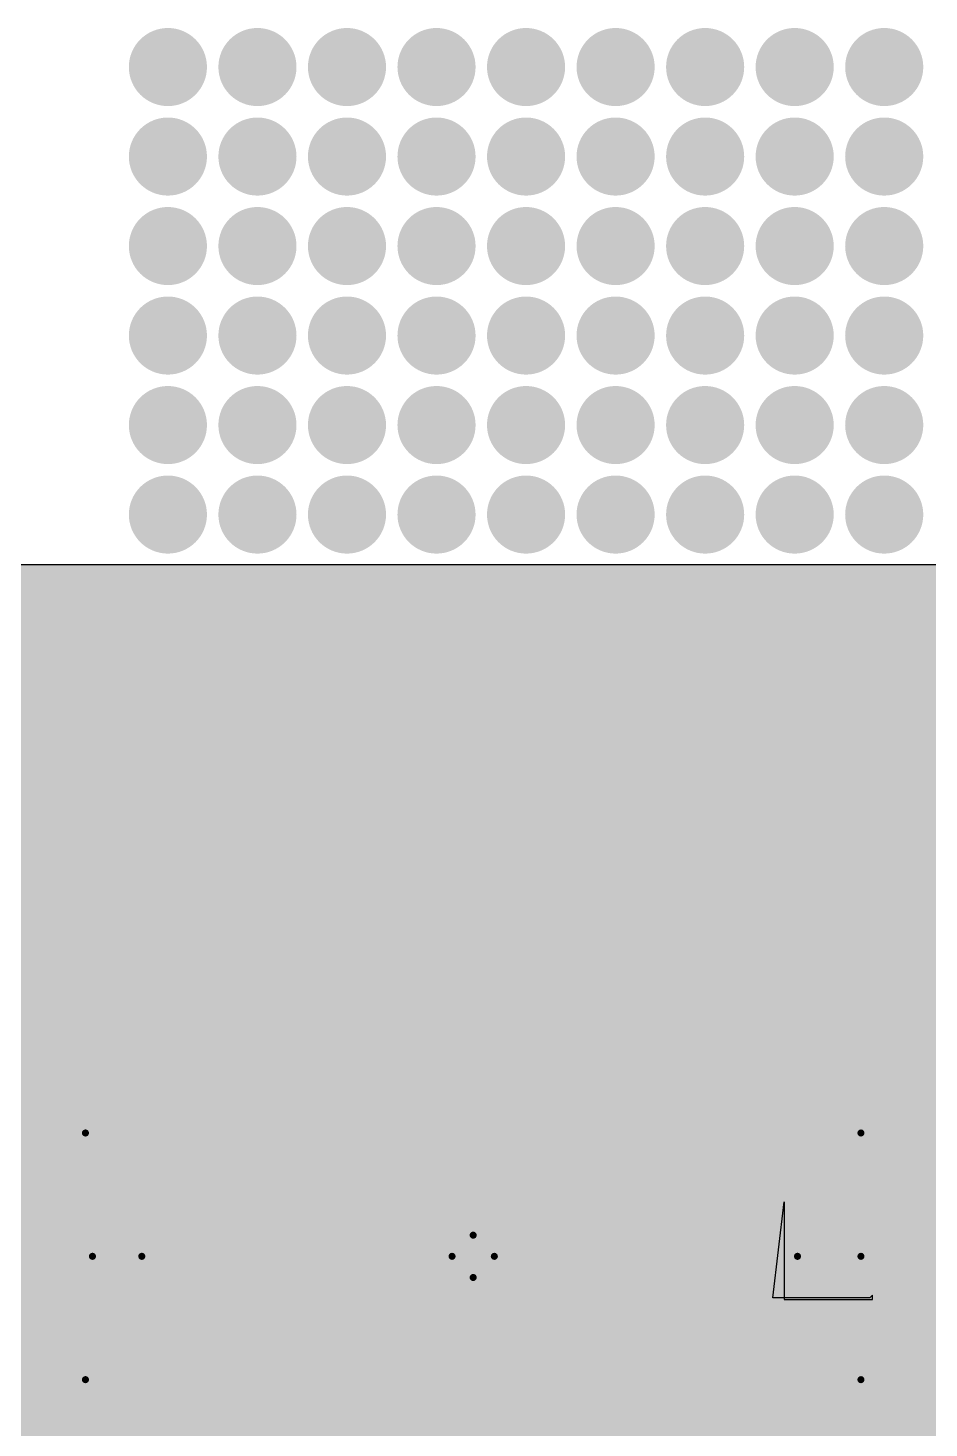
# Model space of a CAD drawing. Header units: millimetres. Extents: x 169 to 355, y 129 to 253.
# Drawn here: x 238.37 to 263.93, y 166.13 to 205.86 of the extents above; entities that cross this region are included whole.
import ezdxf

# ---------------------------------------------------------------- set-up
doc = ezdxf.new("R2010")
doc.units = ezdxf.units.MM
for name, color, linetype in [('BottomLayer', 5, 'Continuous'), ('BottomSolder', 6, 'Continuous'), ('InternalPlane1', 76, 'Continuous'), ('Mechanical15', 56, 'Continuous'), ('MultiLayer', 9, 'Continuous'), ('PadHoleLayer', 156, 'Continuous'), ('TopLayer', 1, 'Continuous'), ('TopOverlay', 2, 'Continuous'), ('TopPaste', 8, 'Continuous'), ('TopSolder', 216, 'Continuous')]:
    doc.layers.add(name, color=color, linetype=linetype)

# ---------------------------------------------------------------- blocks, each defined once
blk = doc.blocks.new('PL40_0_8_1612')
at = {"layer": 'BottomLayer'}
for points, const_width in [([(-10.3, 0, 1), (-9.9, 0, 1)], 0.4), ([(9.8, 0, 1), (10.4, 0, 1)], 0.6)]:
    blk.add_lwpolyline(points, format="xyb", close=True, dxfattribs=dict(at, const_width=const_width))
at = {"layer": 'BottomSolder'}
for points, const_width in [([(-10.351, 0, 1), (-9.849, 0, 1)], 0.502), ([(9.749, 0, 1), (10.451, 0, 1)], 0.702)]:
    blk.add_lwpolyline(points, format="xyb", close=True, dxfattribs=dict(at, const_width=const_width))
at = {"layer": 'InternalPlane1'}
for points, const_width in [([(-10.554, 0, 1), (-9.646, 0, 1)], 0.908), ([(9.546, 0, 1), (10.654, 0, 1)], 1.108)]:
    blk.add_lwpolyline(points, format="xyb", close=True, dxfattribs=dict(at, const_width=const_width))
at = {"layer": 'Mechanical15', "const_width": 0.2}
for points in [[(-11, 3.5), (11, 3.5)], [(-11, -3.5), (-11, 3.5)], [(11, -3.5), (11, 3.5)], [(0, -0.6), (0, 0.6)], [(-0.6, 0), (0.6, 0)], [(-11, -3.5), (11, -3.5)]]:
    blk.add_lwpolyline(points, dxfattribs=at)
at = {"layer": 'Mechanical15', "const_width": 0.1}
for points in [[(-11.05, 3.5, 1), (-10.95, 3.5, 1)], [(-11.05, 3.5, 1), (-10.95, 3.5, 1)], [(10.95, 3.5, 1), (11.05, 3.5, 1)], [(10.95, 3.5, 1), (11.05, 3.5, 1)], [(-0.05, 0.6, 1), (0.05, 0.6, 1)], [(-0.65, 0, 1), (-0.55, 0, 1)], [(0.55, 0, 1), (0.65, 0, 1)], [(-0.05, -0.6, 1), (0.05, -0.6, 1)], [(-11.05, -3.5, 1), (-10.95, -3.5, 1)], [(-11.05, -3.5, 1), (-10.95, -3.5, 1)], [(10.95, -3.5, 1), (11.05, -3.5, 1)], [(10.95, -3.5, 1), (11.05, -3.5, 1)]]:
    blk.add_lwpolyline(points, format="xyb", close=True, dxfattribs=at)
at = {"layer": 'MultiLayer'}
for points, const_width in [([(-10.3, 0, 1), (-9.9, 0, 1)], 0.4), ([(9.8, 0, 1), (10.4, 0, 1)], 0.6)]:
    blk.add_lwpolyline(points, format="xyb", close=True, dxfattribs=dict(at, const_width=const_width))
at = {"layer": 'PadHoleLayer'}
for points, const_width in [([(-10.3, 0, 1), (-9.9, 0, 1)], 0.4), ([(9.8, 0, 1), (10.4, 0, 1)], 0.6)]:
    blk.add_lwpolyline(points, format="xyb", close=True, dxfattribs=dict(at, const_width=const_width))
at = {"layer": 'TopLayer'}
for points, const_width in [([(-10.3, 0, 1), (-9.9, 0, 1)], 0.4), ([(9.8, 0, 1), (10.4, 0, 1)], 0.6)]:
    blk.add_lwpolyline(points, format="xyb", close=True, dxfattribs=dict(at, const_width=const_width))
for points in [[(-7.85, 1.2), (-7.35, 1.2), (-7.85, 3.2), (-7.35, 3.2)], [(-7.05, 1.2), (-6.55, 1.2), (-7.05, 3.2), (-6.55, 3.2)], [(-6.25, 1.2), (-5.75, 1.2), (-6.25, 3.2), (-5.75, 3.2)], [(-5.45, 1.2), (-4.95, 1.2), (-5.45, 3.2), (-4.95, 3.2)], [(-4.65, 1.2), (-4.15, 1.2), (-4.65, 3.2), (-4.15, 3.2)], [(-3.85, 1.2), (-3.35, 1.2), (-3.85, 3.2), (-3.35, 3.2)], [(-3.05, 1.2), (-2.55, 1.2), (-3.05, 3.2), (-2.55, 3.2)], [(-2.25, 1.2), (-1.75, 1.2), (-2.25, 3.2), (-1.75, 3.2)], [(-1.45, 1.2), (-0.95, 1.2), (-1.45, 3.2), (-0.95, 3.2)], [(-0.65, 1.2), (-0.15, 1.2), (-0.65, 3.2), (-0.15, 3.2)], [(0.15, 1.2), (0.65, 1.2), (0.15, 3.2), (0.65, 3.2)], [(0.95, 1.2), (1.45, 1.2), (0.95, 3.2), (1.45, 3.2)], [(1.75, 1.2), (2.25, 1.2), (1.75, 3.2), (2.25, 3.2)], [(2.55, 1.2), (3.05, 1.2), (2.55, 3.2), (3.05, 3.2)], [(3.35, 1.2), (3.85, 1.2), (3.35, 3.2), (3.85, 3.2)], [(4.15, 1.2), (4.65, 1.2), (4.15, 3.2), (4.65, 3.2)], [(4.95, 1.2), (5.45, 1.2), (4.95, 3.2), (5.45, 3.2)], [(5.75, 1.2), (6.25, 1.2), (5.75, 3.2), (6.25, 3.2)], [(6.55, 1.2), (7.05, 1.2), (6.55, 3.2), (7.05, 3.2)], [(7.35, 1.2), (7.85, 1.2), (7.35, 3.2), (7.85, 3.2)], [(-7.85, -3.2), (-7.35, -3.2), (-7.85, -1.2), (-7.35, -1.2)], [(-7.05, -3.2), (-6.55, -3.2), (-7.05, -1.2), (-6.55, -1.2)], [(-6.25, -3.2), (-5.75, -3.2), (-6.25, -1.2), (-5.75, -1.2)], [(-5.45, -3.2), (-4.95, -3.2), (-5.45, -1.2), (-4.95, -1.2)], [(-4.65, -3.2), (-4.15, -3.2), (-4.65, -1.2), (-4.15, -1.2)], [(-3.85, -3.2), (-3.35, -3.2), (-3.85, -1.2), (-3.35, -1.2)], [(-3.05, -3.2), (-2.55, -3.2), (-3.05, -1.2), (-2.55, -1.2)], [(-2.25, -3.2), (-1.75, -3.2), (-2.25, -1.2), (-1.75, -1.2)], [(-1.45, -3.2), (-0.95, -3.2), (-1.45, -1.2), (-0.95, -1.2)], [(-0.65, -3.2), (-0.15, -3.2), (-0.65, -1.2), (-0.15, -1.2)], [(0.15, -3.2), (0.65, -3.2), (0.15, -1.2), (0.65, -1.2)], [(0.95, -3.2), (1.45, -3.2), (0.95, -1.2), (1.45, -1.2)], [(1.75, -3.2), (2.25, -3.2), (1.75, -1.2), (2.25, -1.2)], [(2.55, -3.2), (3.05, -3.2), (2.55, -1.2), (3.05, -1.2)], [(3.35, -3.2), (3.85, -3.2), (3.35, -1.2), (3.85, -1.2)], [(4.15, -3.2), (4.65, -3.2), (4.15, -1.2), (4.65, -1.2)], [(4.95, -3.2), (5.45, -3.2), (4.95, -1.2), (5.45, -1.2)], [(5.75, -3.2), (6.25, -3.2), (5.75, -1.2), (6.25, -1.2)], [(6.55, -3.2), (7.05, -3.2), (6.55, -1.2), (7.05, -1.2)], [(7.35, -3.2), (7.85, -3.2), (7.35, -1.2), (7.85, -1.2)]]:
    blk.add_solid(points, dxfattribs=at)
at = {"layer": 'TopOverlay', "const_width": 0.2}
for points in [[(-11, 3.5), (11, 3.5)], [(-11, -3.5), (-11, 3.5)], [(11, -3.5), (11, 3.5)], [(-11, -3.5), (11, -3.5)]]:
    blk.add_lwpolyline(points, dxfattribs=at)
at = {"layer": 'TopOverlay'}
for points, const_width in [([(-11.05, 3.5, 1), (-10.95, 3.5, 1)], 0.1), ([(-11.05, 3.5, 1), (-10.95, 3.5, 1)], 0.1), ([(10.95, 3.5, 1), (11.05, 3.5, 1)], 0.1), ([(10.95, 3.5, 1), (11.05, 3.5, 1)], 0.1), ([(-9.4, 0, 1), (-10.8, 0, 1)], 0.2), ([(11, 0, 1), (9.2, 0, 1)], 0.2), ([(-10.85, 0, 1), (-10.75, 0, 1)], 0.1), ([(-9.45, 0, 1), (-9.35, 0, 1)], 0.1), ([(9.15, 0, 1), (9.25, 0, 1)], 0.1), ([(10.95, 0, 1), (11.05, 0, 1)], 0.1), ([(-11.05, -3.5, 1), (-10.95, -3.5, 1)], 0.1), ([(-11.05, -3.5, 1), (-10.95, -3.5, 1)], 0.1), ([(10.95, -3.5, 1), (11.05, -3.5, 1)], 0.1), ([(10.95, -3.5, 1), (11.05, -3.5, 1)], 0.1)]:
    blk.add_lwpolyline(points, format="xyb", close=True, dxfattribs=dict(at, const_width=const_width))
at = {"layer": 'TopPaste'}
for points in [[(-7.85, 1.2), (-7.35, 1.2), (-7.85, 3.2), (-7.35, 3.2)], [(-7.05, 1.2), (-6.55, 1.2), (-7.05, 3.2), (-6.55, 3.2)], [(-6.25, 1.2), (-5.75, 1.2), (-6.25, 3.2), (-5.75, 3.2)], [(-5.45, 1.2), (-4.95, 1.2), (-5.45, 3.2), (-4.95, 3.2)], [(-4.65, 1.2), (-4.15, 1.2), (-4.65, 3.2), (-4.15, 3.2)], [(-3.85, 1.2), (-3.35, 1.2), (-3.85, 3.2), (-3.35, 3.2)], [(-3.05, 1.2), (-2.55, 1.2), (-3.05, 3.2), (-2.55, 3.2)], [(-2.25, 1.2), (-1.75, 1.2), (-2.25, 3.2), (-1.75, 3.2)], [(-1.45, 1.2), (-0.95, 1.2), (-1.45, 3.2), (-0.95, 3.2)], [(-0.65, 1.2), (-0.15, 1.2), (-0.65, 3.2), (-0.15, 3.2)], [(0.15, 1.2), (0.65, 1.2), (0.15, 3.2), (0.65, 3.2)], [(0.95, 1.2), (1.45, 1.2), (0.95, 3.2), (1.45, 3.2)], [(1.75, 1.2), (2.25, 1.2), (1.75, 3.2), (2.25, 3.2)], [(2.55, 1.2), (3.05, 1.2), (2.55, 3.2), (3.05, 3.2)], [(3.35, 1.2), (3.85, 1.2), (3.35, 3.2), (3.85, 3.2)], [(4.15, 1.2), (4.65, 1.2), (4.15, 3.2), (4.65, 3.2)], [(4.95, 1.2), (5.45, 1.2), (4.95, 3.2), (5.45, 3.2)], [(5.75, 1.2), (6.25, 1.2), (5.75, 3.2), (6.25, 3.2)], [(6.55, 1.2), (7.05, 1.2), (6.55, 3.2), (7.05, 3.2)], [(7.35, 1.2), (7.85, 1.2), (7.35, 3.2), (7.85, 3.2)], [(-7.85, -3.2), (-7.35, -3.2), (-7.85, -1.2), (-7.35, -1.2)], [(-7.05, -3.2), (-6.55, -3.2), (-7.05, -1.2), (-6.55, -1.2)], [(-6.25, -3.2), (-5.75, -3.2), (-6.25, -1.2), (-5.75, -1.2)], [(-5.45, -3.2), (-4.95, -3.2), (-5.45, -1.2), (-4.95, -1.2)], [(-4.65, -3.2), (-4.15, -3.2), (-4.65, -1.2), (-4.15, -1.2)], [(-3.85, -3.2), (-3.35, -3.2), (-3.85, -1.2), (-3.35, -1.2)], [(-3.05, -3.2), (-2.55, -3.2), (-3.05, -1.2), (-2.55, -1.2)], [(-2.25, -3.2), (-1.75, -3.2), (-2.25, -1.2), (-1.75, -1.2)], [(-1.45, -3.2), (-0.95, -3.2), (-1.45, -1.2), (-0.95, -1.2)], [(-0.65, -3.2), (-0.15, -3.2), (-0.65, -1.2), (-0.15, -1.2)], [(0.15, -3.2), (0.65, -3.2), (0.15, -1.2), (0.65, -1.2)], [(0.95, -3.2), (1.45, -3.2), (0.95, -1.2), (1.45, -1.2)], [(1.75, -3.2), (2.25, -3.2), (1.75, -1.2), (2.25, -1.2)], [(2.55, -3.2), (3.05, -3.2), (2.55, -1.2), (3.05, -1.2)], [(3.35, -3.2), (3.85, -3.2), (3.35, -1.2), (3.85, -1.2)], [(4.15, -3.2), (4.65, -3.2), (4.15, -1.2), (4.65, -1.2)], [(4.95, -3.2), (5.45, -3.2), (4.95, -1.2), (5.45, -1.2)], [(5.75, -3.2), (6.25, -3.2), (5.75, -1.2), (6.25, -1.2)], [(6.55, -3.2), (7.05, -3.2), (6.55, -1.2), (7.05, -1.2)], [(7.35, -3.2), (7.85, -3.2), (7.35, -1.2), (7.85, -1.2)]]:
    blk.add_solid(points, dxfattribs=at)
at = {"layer": 'TopSolder'}
for points, const_width in [([(-10.351, 0, 1), (-9.849, 0, 1)], 0.502), ([(9.749, 0, 1), (10.451, 0, 1)], 0.702)]:
    blk.add_lwpolyline(points, format="xyb", close=True, dxfattribs=dict(at, const_width=const_width))
for points in [[(-7.952, 1.098), (-7.248, 1.098), (-7.952, 3.302), (-7.248, 3.302)], [(-7.152, 1.098), (-6.448, 1.098), (-7.152, 3.302), (-6.448, 3.302)], [(-6.352, 1.098), (-5.648, 1.098), (-6.352, 3.302), (-5.648, 3.302)], [(-5.552, 1.098), (-4.848, 1.098), (-5.552, 3.302), (-4.848, 3.302)], [(-4.752, 1.098), (-4.048, 1.098), (-4.752, 3.302), (-4.048, 3.302)], [(-3.952, 1.098), (-3.248, 1.098), (-3.952, 3.302), (-3.248, 3.302)], [(-3.152, 1.098), (-2.448, 1.098), (-3.152, 3.302), (-2.448, 3.302)], [(-2.352, 1.098), (-1.648, 1.098), (-2.352, 3.302), (-1.648, 3.302)], [(-1.552, 1.098), (-0.848, 1.098), (-1.552, 3.302), (-0.848, 3.302)], [(-0.752, 1.098), (-0.048, 1.098), (-0.752, 3.302), (-0.048, 3.302)], [(0.048, 1.098), (0.752, 1.098), (0.048, 3.302), (0.752, 3.302)], [(0.848, 1.098), (1.552, 1.098), (0.848, 3.302), (1.552, 3.302)], [(1.648, 1.098), (2.352, 1.098), (1.648, 3.302), (2.352, 3.302)], [(2.448, 1.098), (3.152, 1.098), (2.448, 3.302), (3.152, 3.302)], [(3.248, 1.098), (3.952, 1.098), (3.248, 3.302), (3.952, 3.302)], [(4.048, 1.098), (4.752, 1.098), (4.048, 3.302), (4.752, 3.302)], [(4.848, 1.098), (5.552, 1.098), (4.848, 3.302), (5.552, 3.302)], [(5.648, 1.098), (6.352, 1.098), (5.648, 3.302), (6.352, 3.302)], [(6.448, 1.098), (7.152, 1.098), (6.448, 3.302), (7.152, 3.302)], [(7.248, 1.098), (7.952, 1.098), (7.248, 3.302), (7.952, 3.302)], [(-7.952, -3.302), (-7.248, -3.302), (-7.952, -1.098), (-7.248, -1.098)], [(-7.152, -3.302), (-6.448, -3.302), (-7.152, -1.098), (-6.448, -1.098)], [(-6.352, -3.302), (-5.648, -3.302), (-6.352, -1.098), (-5.648, -1.098)], [(-5.552, -3.302), (-4.848, -3.302), (-5.552, -1.098), (-4.848, -1.098)], [(-4.752, -3.302), (-4.048, -3.302), (-4.752, -1.098), (-4.048, -1.098)], [(-3.952, -3.302), (-3.248, -3.302), (-3.952, -1.098), (-3.248, -1.098)], [(-3.152, -3.302), (-2.448, -3.302), (-3.152, -1.098), (-2.448, -1.098)], [(-2.352, -3.302), (-1.648, -3.302), (-2.352, -1.098), (-1.648, -1.098)], [(-1.552, -3.302), (-0.848, -3.302), (-1.552, -1.098), (-0.848, -1.098)], [(-0.752, -3.302), (-0.048, -3.302), (-0.752, -1.098), (-0.048, -1.098)], [(0.048, -3.302), (0.752, -3.302), (0.048, -1.098), (0.752, -1.098)], [(0.848, -3.302), (1.552, -3.302), (0.848, -1.098), (1.552, -1.098)], [(1.648, -3.302), (2.352, -3.302), (1.648, -1.098), (2.352, -1.098)], [(2.448, -3.302), (3.152, -3.302), (2.448, -1.098), (3.152, -1.098)], [(3.248, -3.302), (3.952, -3.302), (3.248, -1.098), (3.952, -1.098)], [(4.048, -3.302), (4.752, -3.302), (4.048, -1.098), (4.752, -1.098)], [(4.848, -3.302), (5.552, -3.302), (4.848, -1.098), (5.552, -1.098)], [(5.648, -3.302), (6.352, -3.302), (5.648, -1.098), (6.352, -1.098)], [(6.448, -3.302), (7.152, -3.302), (6.448, -1.098), (7.152, -1.098)], [(7.248, -3.302), (7.952, -3.302), (7.248, -1.098), (7.952, -1.098)]]:
    blk.add_solid(points, dxfattribs=at)

msp = doc.modelspace()

# ---------------------------------------------------------------- linework, layer by layer
at = {"layer": 'BottomLayer', "const_width": 0.9}
for points in [[(241.89, 204.75, 1), (242.79, 204.75, 1)], [(244.43, 204.75, 1), (245.33, 204.75, 1)], [(246.97, 204.75, 1), (247.87, 204.75, 1)], [(249.51, 204.75, 1), (250.41, 204.75, 1)], [(252.05, 204.75, 1), (252.95, 204.75, 1)], [(254.59, 204.75, 1), (255.49, 204.75, 1)], [(257.13, 204.75, 1), (258.03, 204.75, 1)], [(259.67, 204.75, 1), (260.57, 204.75, 1)], [(262.21, 204.75, 1), (263.11, 204.75, 1)], [(241.89, 202.21, 1), (242.79, 202.21, 1)], [(244.43, 202.21, 1), (245.33, 202.21, 1)], [(246.97, 202.21, 1), (247.87, 202.21, 1)], [(249.51, 202.21, 1), (250.41, 202.21, 1)], [(252.05, 202.21, 1), (252.95, 202.21, 1)], [(254.59, 202.21, 1), (255.49, 202.21, 1)], [(257.13, 202.21, 1), (258.03, 202.21, 1)], [(259.67, 202.21, 1), (260.57, 202.21, 1)], [(262.21, 202.21, 1), (263.11, 202.21, 1)], [(241.89, 199.67, 1), (242.79, 199.67, 1)], [(244.43, 199.67, 1), (245.33, 199.67, 1)], [(246.97, 199.67, 1), (247.87, 199.67, 1)], [(249.51, 199.67, 1), (250.41, 199.67, 1)], [(252.05, 199.67, 1), (252.95, 199.67, 1)], [(254.59, 199.67, 1), (255.49, 199.67, 1)], [(257.13, 199.67, 1), (258.03, 199.67, 1)], [(259.67, 199.67, 1), (260.57, 199.67, 1)], [(262.21, 199.67, 1), (263.11, 199.67, 1)], [(241.89, 197.13, 1), (242.79, 197.13, 1)], [(244.43, 197.13, 1), (245.33, 197.13, 1)], [(246.97, 197.13, 1), (247.87, 197.13, 1)], [(249.51, 197.13, 1), (250.41, 197.13, 1)], [(252.05, 197.13, 1), (252.95, 197.13, 1)], [(254.59, 197.13, 1), (255.49, 197.13, 1)], [(257.13, 197.13, 1), (258.03, 197.13, 1)], [(259.67, 197.13, 1), (260.57, 197.13, 1)], [(262.21, 197.13, 1), (263.11, 197.13, 1)], [(241.89, 194.59, 1), (242.79, 194.59, 1)], [(244.43, 194.59, 1), (245.33, 194.59, 1)], [(246.97, 194.59, 1), (247.87, 194.59, 1)], [(249.51, 194.59, 1), (250.41, 194.59, 1)], [(252.05, 194.59, 1), (252.95, 194.59, 1)], [(254.59, 194.59, 1), (255.49, 194.59, 1)], [(257.13, 194.59, 1), (258.03, 194.59, 1)], [(259.67, 194.59, 1), (260.57, 194.59, 1)], [(262.21, 194.59, 1), (263.11, 194.59, 1)], [(241.89, 192.05, 1), (242.79, 192.05, 1)], [(244.43, 192.05, 1), (245.33, 192.05, 1)], [(246.97, 192.05, 1), (247.87, 192.05, 1)], [(249.51, 192.05, 1), (250.41, 192.05, 1)], [(252.05, 192.05, 1), (252.95, 192.05, 1)], [(254.59, 192.05, 1), (255.49, 192.05, 1)], [(257.13, 192.05, 1), (258.03, 192.05, 1)], [(259.67, 192.05, 1), (260.57, 192.05, 1)], [(262.21, 192.05, 1), (263.11, 192.05, 1)], [(241.89, 189.51, 1), (242.79, 189.51, 1)], [(244.43, 189.51, 1), (245.33, 189.51, 1)], [(246.97, 189.51, 1), (247.87, 189.51, 1)], [(249.51, 189.51, 1), (250.41, 189.51, 1)], [(252.05, 189.51, 1), (252.95, 189.51, 1)], [(254.59, 189.51, 1), (255.49, 189.51, 1)], [(257.13, 189.51, 1), (258.03, 189.51, 1)], [(259.67, 189.51, 1), (260.57, 189.51, 1)], [(262.21, 189.51, 1), (263.11, 189.51, 1)], [(241.89, 186.97, 1), (242.79, 186.97, 1)], [(244.43, 186.97, 1), (245.33, 186.97, 1)], [(246.97, 186.97, 1), (247.87, 186.97, 1)], [(249.51, 186.97, 1), (250.41, 186.97, 1)], [(252.05, 186.97, 1), (252.95, 186.97, 1)], [(254.59, 186.97, 1), (255.49, 186.97, 1)], [(257.13, 186.97, 1), (258.03, 186.97, 1)], [(259.67, 186.97, 1), (260.57, 186.97, 1)], [(262.21, 186.97, 1), (263.11, 186.97, 1)], [(241.89, 184.43, 1), (242.79, 184.43, 1)], [(244.43, 184.43, 1), (245.33, 184.43, 1)], [(246.97, 184.43, 1), (247.87, 184.43, 1)], [(249.51, 184.43, 1), (250.41, 184.43, 1)], [(252.05, 184.43, 1), (252.95, 184.43, 1)], [(254.59, 184.43, 1), (255.49, 184.43, 1)], [(257.13, 184.43, 1), (258.03, 184.43, 1)], [(259.67, 184.43, 1), (260.57, 184.43, 1)], [(262.21, 184.43, 1), (263.11, 184.43, 1)], [(241.89, 181.89, 1), (242.79, 181.89, 1)], [(244.43, 181.89, 1), (245.33, 181.89, 1)], [(246.97, 181.89, 1), (247.87, 181.89, 1)], [(249.51, 181.89, 1), (250.41, 181.89, 1)], [(252.05, 181.89, 1), (252.95, 181.89, 1)], [(254.59, 181.89, 1), (255.49, 181.89, 1)], [(257.13, 181.89, 1), (258.03, 181.89, 1)], [(259.67, 181.89, 1), (260.57, 181.89, 1)], [(262.21, 181.89, 1), (263.11, 181.89, 1)], [(241.89, 179.35, 1), (242.79, 179.35, 1)], [(244.43, 179.35, 1), (245.33, 179.35, 1)], [(246.97, 179.35, 1), (247.87, 179.35, 1)], [(249.51, 179.35, 1), (250.41, 179.35, 1)], [(252.05, 179.35, 1), (252.95, 179.35, 1)], [(254.59, 179.35, 1), (255.49, 179.35, 1)], [(257.13, 179.35, 1), (258.03, 179.35, 1)], [(259.67, 179.35, 1), (260.57, 179.35, 1)], [(262.21, 179.35, 1), (263.11, 179.35, 1)]]:
    msp.add_lwpolyline(points, format="xyb", close=True, dxfattribs=at)
at = {"layer": 'BottomSolder', "const_width": 1.002}
for points in [[(241.839, 204.75, 1), (242.841, 204.75, 1)], [(244.379, 204.75, 1), (245.381, 204.75, 1)], [(246.919, 204.75, 1), (247.921, 204.75, 1)], [(249.459, 204.75, 1), (250.461, 204.75, 1)], [(251.999, 204.75, 1), (253.001, 204.75, 1)], [(254.539, 204.75, 1), (255.541, 204.75, 1)], [(257.079, 204.75, 1), (258.081, 204.75, 1)], [(259.619, 204.75, 1), (260.621, 204.75, 1)], [(262.159, 204.75, 1), (263.161, 204.75, 1)], [(241.839, 202.21, 1), (242.841, 202.21, 1)], [(244.379, 202.21, 1), (245.381, 202.21, 1)], [(246.919, 202.21, 1), (247.921, 202.21, 1)], [(249.459, 202.21, 1), (250.461, 202.21, 1)], [(251.999, 202.21, 1), (253.001, 202.21, 1)], [(254.539, 202.21, 1), (255.541, 202.21, 1)], [(257.079, 202.21, 1), (258.081, 202.21, 1)], [(259.619, 202.21, 1), (260.621, 202.21, 1)], [(262.159, 202.21, 1), (263.161, 202.21, 1)], [(241.839, 199.67, 1), (242.841, 199.67, 1)], [(244.379, 199.67, 1), (245.381, 199.67, 1)], [(246.919, 199.67, 1), (247.921, 199.67, 1)], [(249.459, 199.67, 1), (250.461, 199.67, 1)], [(251.999, 199.67, 1), (253.001, 199.67, 1)], [(254.539, 199.67, 1), (255.541, 199.67, 1)], [(257.079, 199.67, 1), (258.081, 199.67, 1)], [(259.619, 199.67, 1), (260.621, 199.67, 1)], [(262.159, 199.67, 1), (263.161, 199.67, 1)], [(241.839, 197.13, 1), (242.841, 197.13, 1)], [(244.379, 197.13, 1), (245.381, 197.13, 1)], [(246.919, 197.13, 1), (247.921, 197.13, 1)], [(249.459, 197.13, 1), (250.461, 197.13, 1)], [(251.999, 197.13, 1), (253.001, 197.13, 1)], [(254.539, 197.13, 1), (255.541, 197.13, 1)], [(257.079, 197.13, 1), (258.081, 197.13, 1)], [(259.619, 197.13, 1), (260.621, 197.13, 1)], [(262.159, 197.13, 1), (263.161, 197.13, 1)], [(241.839, 194.59, 1), (242.841, 194.59, 1)], [(244.379, 194.59, 1), (245.381, 194.59, 1)], [(246.919, 194.59, 1), (247.921, 194.59, 1)], [(249.459, 194.59, 1), (250.461, 194.59, 1)], [(251.999, 194.59, 1), (253.001, 194.59, 1)], [(254.539, 194.59, 1), (255.541, 194.59, 1)], [(257.079, 194.59, 1), (258.081, 194.59, 1)], [(259.619, 194.59, 1), (260.621, 194.59, 1)], [(262.159, 194.59, 1), (263.161, 194.59, 1)], [(241.839, 192.05, 1), (242.841, 192.05, 1)], [(244.379, 192.05, 1), (245.381, 192.05, 1)], [(246.919, 192.05, 1), (247.921, 192.05, 1)], [(249.459, 192.05, 1), (250.461, 192.05, 1)], [(251.999, 192.05, 1), (253.001, 192.05, 1)], [(254.539, 192.05, 1), (255.541, 192.05, 1)], [(257.079, 192.05, 1), (258.081, 192.05, 1)], [(259.619, 192.05, 1), (260.621, 192.05, 1)], [(262.159, 192.05, 1), (263.161, 192.05, 1)], [(241.839, 189.51, 1), (242.841, 189.51, 1)], [(244.379, 189.51, 1), (245.381, 189.51, 1)], [(246.919, 189.51, 1), (247.921, 189.51, 1)], [(249.459, 189.51, 1), (250.461, 189.51, 1)], [(251.999, 189.51, 1), (253.001, 189.51, 1)], [(254.539, 189.51, 1), (255.541, 189.51, 1)], [(257.079, 189.51, 1), (258.081, 189.51, 1)], [(259.619, 189.51, 1), (260.621, 189.51, 1)], [(262.159, 189.51, 1), (263.161, 189.51, 1)], [(241.839, 186.97, 1), (242.841, 186.97, 1)], [(244.379, 186.97, 1), (245.381, 186.97, 1)], [(246.919, 186.97, 1), (247.921, 186.97, 1)], [(249.459, 186.97, 1), (250.461, 186.97, 1)], [(251.999, 186.97, 1), (253.001, 186.97, 1)], [(254.539, 186.97, 1), (255.541, 186.97, 1)], [(257.079, 186.97, 1), (258.081, 186.97, 1)], [(259.619, 186.97, 1), (260.621, 186.97, 1)], [(262.159, 186.97, 1), (263.161, 186.97, 1)], [(241.839, 184.43, 1), (242.841, 184.43, 1)], [(244.379, 184.43, 1), (245.381, 184.43, 1)], [(246.919, 184.43, 1), (247.921, 184.43, 1)], [(249.459, 184.43, 1), (250.461, 184.43, 1)], [(251.999, 184.43, 1), (253.001, 184.43, 1)], [(254.539, 184.43, 1), (255.541, 184.43, 1)], [(257.079, 184.43, 1), (258.081, 184.43, 1)], [(259.619, 184.43, 1), (260.621, 184.43, 1)], [(262.159, 184.43, 1), (263.161, 184.43, 1)], [(241.839, 181.89, 1), (242.841, 181.89, 1)], [(244.379, 181.89, 1), (245.381, 181.89, 1)], [(246.919, 181.89, 1), (247.921, 181.89, 1)], [(249.459, 181.89, 1), (250.461, 181.89, 1)], [(251.999, 181.89, 1), (253.001, 181.89, 1)], [(254.539, 181.89, 1), (255.541, 181.89, 1)], [(257.079, 181.89, 1), (258.081, 181.89, 1)], [(259.619, 181.89, 1), (260.621, 181.89, 1)], [(262.159, 181.89, 1), (263.161, 181.89, 1)], [(241.839, 179.35, 1), (242.841, 179.35, 1)], [(244.379, 179.35, 1), (245.381, 179.35, 1)], [(246.919, 179.35, 1), (247.921, 179.35, 1)], [(249.459, 179.35, 1), (250.461, 179.35, 1)], [(251.999, 179.35, 1), (253.001, 179.35, 1)], [(254.539, 179.35, 1), (255.541, 179.35, 1)], [(257.079, 179.35, 1), (258.081, 179.35, 1)], [(259.619, 179.35, 1), (260.621, 179.35, 1)], [(262.159, 179.35, 1), (263.161, 179.35, 1)]]:
    msp.add_lwpolyline(points, format="xyb", close=True, dxfattribs=at)
at = {"layer": 'InternalPlane1'}
for p, q in [((267.975, 190.625), (194.475, 190.625)), ((259.5, 169.825), (259.825, 172.55)), ((259.825, 172.55), (259.825, 169.775)), ((262.25, 169.825), (259.5, 169.825)), ((259.825, 169.775), (262.325, 169.775)), ((262.325, 169.9), (262.25, 169.825)), ((262.325, 169.775), (262.325, 169.9))]:
    msp.add_line(p, q, dxfattribs=at)
at = {"layer": 'InternalPlane1', "const_width": 1.108}
for points in [[(241.786, 204.75, 1), (242.894, 204.75, 1)], [(244.326, 204.75, 1), (245.434, 204.75, 1)], [(246.866, 204.75, 1), (247.974, 204.75, 1)], [(249.406, 204.75, 1), (250.514, 204.75, 1)], [(251.946, 204.75, 1), (253.054, 204.75, 1)], [(254.486, 204.75, 1), (255.594, 204.75, 1)], [(257.026, 204.75, 1), (258.134, 204.75, 1)], [(259.566, 204.75, 1), (260.674, 204.75, 1)], [(262.106, 204.75, 1), (263.214, 204.75, 1)], [(241.786, 202.21, 1), (242.894, 202.21, 1)], [(244.326, 202.21, 1), (245.434, 202.21, 1)], [(246.866, 202.21, 1), (247.974, 202.21, 1)], [(249.406, 202.21, 1), (250.514, 202.21, 1)], [(251.946, 202.21, 1), (253.054, 202.21, 1)], [(254.486, 202.21, 1), (255.594, 202.21, 1)], [(257.026, 202.21, 1), (258.134, 202.21, 1)], [(259.566, 202.21, 1), (260.674, 202.21, 1)], [(262.106, 202.21, 1), (263.214, 202.21, 1)], [(241.786, 199.67, 1), (242.894, 199.67, 1)], [(244.326, 199.67, 1), (245.434, 199.67, 1)], [(246.866, 199.67, 1), (247.974, 199.67, 1)], [(249.406, 199.67, 1), (250.514, 199.67, 1)], [(251.946, 199.67, 1), (253.054, 199.67, 1)], [(254.486, 199.67, 1), (255.594, 199.67, 1)], [(257.026, 199.67, 1), (258.134, 199.67, 1)], [(259.566, 199.67, 1), (260.674, 199.67, 1)], [(262.106, 199.67, 1), (263.214, 199.67, 1)], [(241.786, 197.13, 1), (242.894, 197.13, 1)], [(244.326, 197.13, 1), (245.434, 197.13, 1)], [(246.866, 197.13, 1), (247.974, 197.13, 1)], [(249.406, 197.13, 1), (250.514, 197.13, 1)], [(251.946, 197.13, 1), (253.054, 197.13, 1)], [(254.486, 197.13, 1), (255.594, 197.13, 1)], [(257.026, 197.13, 1), (258.134, 197.13, 1)], [(259.566, 197.13, 1), (260.674, 197.13, 1)], [(262.106, 197.13, 1), (263.214, 197.13, 1)], [(241.786, 194.59, 1), (242.894, 194.59, 1)], [(244.326, 194.59, 1), (245.434, 194.59, 1)], [(246.866, 194.59, 1), (247.974, 194.59, 1)], [(249.406, 194.59, 1), (250.514, 194.59, 1)], [(251.946, 194.59, 1), (253.054, 194.59, 1)], [(254.486, 194.59, 1), (255.594, 194.59, 1)], [(257.026, 194.59, 1), (258.134, 194.59, 1)], [(259.566, 194.59, 1), (260.674, 194.59, 1)], [(262.106, 194.59, 1), (263.214, 194.59, 1)], [(241.786, 192.05, 1), (242.894, 192.05, 1)], [(244.326, 192.05, 1), (245.434, 192.05, 1)], [(246.866, 192.05, 1), (247.974, 192.05, 1)], [(249.406, 192.05, 1), (250.514, 192.05, 1)], [(251.946, 192.05, 1), (253.054, 192.05, 1)], [(254.486, 192.05, 1), (255.594, 192.05, 1)], [(257.026, 192.05, 1), (258.134, 192.05, 1)], [(259.566, 192.05, 1), (260.674, 192.05, 1)], [(262.106, 192.05, 1), (263.214, 192.05, 1)], [(241.786, 189.51, 1), (242.894, 189.51, 1)], [(244.326, 189.51, 1), (245.434, 189.51, 1)], [(246.866, 189.51, 1), (247.974, 189.51, 1)], [(249.406, 189.51, 1), (250.514, 189.51, 1)], [(251.946, 189.51, 1), (253.054, 189.51, 1)], [(254.486, 189.51, 1), (255.594, 189.51, 1)], [(257.026, 189.51, 1), (258.134, 189.51, 1)], [(259.566, 189.51, 1), (260.674, 189.51, 1)], [(262.106, 189.51, 1), (263.214, 189.51, 1)], [(241.786, 186.97, 1), (242.894, 186.97, 1)], [(244.326, 186.97, 1), (245.434, 186.97, 1)], [(246.866, 186.97, 1), (247.974, 186.97, 1)], [(249.406, 186.97, 1), (250.514, 186.97, 1)], [(251.946, 186.97, 1), (253.054, 186.97, 1)], [(254.486, 186.97, 1), (255.594, 186.97, 1)], [(257.026, 186.97, 1), (258.134, 186.97, 1)], [(259.566, 186.97, 1), (260.674, 186.97, 1)], [(262.106, 186.97, 1), (263.214, 186.97, 1)], [(241.786, 184.43, 1), (242.894, 184.43, 1)], [(244.326, 184.43, 1), (245.434, 184.43, 1)], [(246.866, 184.43, 1), (247.974, 184.43, 1)], [(249.406, 184.43, 1), (250.514, 184.43, 1)], [(251.946, 184.43, 1), (253.054, 184.43, 1)], [(254.486, 184.43, 1), (255.594, 184.43, 1)], [(257.026, 184.43, 1), (258.134, 184.43, 1)], [(259.566, 184.43, 1), (260.674, 184.43, 1)], [(262.106, 184.43, 1), (263.214, 184.43, 1)], [(241.786, 181.89, 1), (242.894, 181.89, 1)], [(244.326, 181.89, 1), (245.434, 181.89, 1)], [(246.866, 181.89, 1), (247.974, 181.89, 1)], [(249.406, 181.89, 1), (250.514, 181.89, 1)], [(251.946, 181.89, 1), (253.054, 181.89, 1)], [(254.486, 181.89, 1), (255.594, 181.89, 1)], [(257.026, 181.89, 1), (258.134, 181.89, 1)], [(259.566, 181.89, 1), (260.674, 181.89, 1)], [(262.106, 181.89, 1), (263.214, 181.89, 1)], [(241.786, 179.35, 1), (242.894, 179.35, 1)], [(244.326, 179.35, 1), (245.434, 179.35, 1)], [(246.866, 179.35, 1), (247.974, 179.35, 1)], [(249.406, 179.35, 1), (250.514, 179.35, 1)], [(251.946, 179.35, 1), (253.054, 179.35, 1)], [(254.486, 179.35, 1), (255.594, 179.35, 1)], [(257.026, 179.35, 1), (258.134, 179.35, 1)], [(259.566, 179.35, 1), (260.674, 179.35, 1)], [(262.106, 179.35, 1), (263.214, 179.35, 1)]]:
    msp.add_lwpolyline(points, format="xyb", close=True, dxfattribs=at)
at = {"layer": 'InternalPlane1'}
msp.add_solid([(194.35, 163.4), (268.025, 163.4), (194.35, 190.625), (268.025, 190.625)], dxfattribs=at)
at = {"layer": 'MultiLayer', "const_width": 0.9}
for points in [[(241.89, 204.75, 1), (242.79, 204.75, 1)], [(244.43, 204.75, 1), (245.33, 204.75, 1)], [(246.97, 204.75, 1), (247.87, 204.75, 1)], [(249.51, 204.75, 1), (250.41, 204.75, 1)], [(252.05, 204.75, 1), (252.95, 204.75, 1)], [(254.59, 204.75, 1), (255.49, 204.75, 1)], [(257.13, 204.75, 1), (258.03, 204.75, 1)], [(259.67, 204.75, 1), (260.57, 204.75, 1)], [(262.21, 204.75, 1), (263.11, 204.75, 1)], [(241.89, 202.21, 1), (242.79, 202.21, 1)], [(244.43, 202.21, 1), (245.33, 202.21, 1)], [(246.97, 202.21, 1), (247.87, 202.21, 1)], [(249.51, 202.21, 1), (250.41, 202.21, 1)], [(252.05, 202.21, 1), (252.95, 202.21, 1)], [(254.59, 202.21, 1), (255.49, 202.21, 1)], [(257.13, 202.21, 1), (258.03, 202.21, 1)], [(259.67, 202.21, 1), (260.57, 202.21, 1)], [(262.21, 202.21, 1), (263.11, 202.21, 1)], [(241.89, 199.67, 1), (242.79, 199.67, 1)], [(244.43, 199.67, 1), (245.33, 199.67, 1)], [(246.97, 199.67, 1), (247.87, 199.67, 1)], [(249.51, 199.67, 1), (250.41, 199.67, 1)], [(252.05, 199.67, 1), (252.95, 199.67, 1)], [(254.59, 199.67, 1), (255.49, 199.67, 1)], [(257.13, 199.67, 1), (258.03, 199.67, 1)], [(259.67, 199.67, 1), (260.57, 199.67, 1)], [(262.21, 199.67, 1), (263.11, 199.67, 1)], [(241.89, 197.13, 1), (242.79, 197.13, 1)], [(244.43, 197.13, 1), (245.33, 197.13, 1)], [(246.97, 197.13, 1), (247.87, 197.13, 1)], [(249.51, 197.13, 1), (250.41, 197.13, 1)], [(252.05, 197.13, 1), (252.95, 197.13, 1)], [(254.59, 197.13, 1), (255.49, 197.13, 1)], [(257.13, 197.13, 1), (258.03, 197.13, 1)], [(259.67, 197.13, 1), (260.57, 197.13, 1)], [(262.21, 197.13, 1), (263.11, 197.13, 1)], [(241.89, 194.59, 1), (242.79, 194.59, 1)], [(244.43, 194.59, 1), (245.33, 194.59, 1)], [(246.97, 194.59, 1), (247.87, 194.59, 1)], [(249.51, 194.59, 1), (250.41, 194.59, 1)], [(252.05, 194.59, 1), (252.95, 194.59, 1)], [(254.59, 194.59, 1), (255.49, 194.59, 1)], [(257.13, 194.59, 1), (258.03, 194.59, 1)], [(259.67, 194.59, 1), (260.57, 194.59, 1)], [(262.21, 194.59, 1), (263.11, 194.59, 1)], [(241.89, 192.05, 1), (242.79, 192.05, 1)], [(244.43, 192.05, 1), (245.33, 192.05, 1)], [(246.97, 192.05, 1), (247.87, 192.05, 1)], [(249.51, 192.05, 1), (250.41, 192.05, 1)], [(252.05, 192.05, 1), (252.95, 192.05, 1)], [(254.59, 192.05, 1), (255.49, 192.05, 1)], [(257.13, 192.05, 1), (258.03, 192.05, 1)], [(259.67, 192.05, 1), (260.57, 192.05, 1)], [(262.21, 192.05, 1), (263.11, 192.05, 1)], [(241.89, 189.51, 1), (242.79, 189.51, 1)], [(244.43, 189.51, 1), (245.33, 189.51, 1)], [(246.97, 189.51, 1), (247.87, 189.51, 1)], [(249.51, 189.51, 1), (250.41, 189.51, 1)], [(252.05, 189.51, 1), (252.95, 189.51, 1)], [(254.59, 189.51, 1), (255.49, 189.51, 1)], [(257.13, 189.51, 1), (258.03, 189.51, 1)], [(259.67, 189.51, 1), (260.57, 189.51, 1)], [(262.21, 189.51, 1), (263.11, 189.51, 1)], [(241.89, 186.97, 1), (242.79, 186.97, 1)], [(244.43, 186.97, 1), (245.33, 186.97, 1)], [(246.97, 186.97, 1), (247.87, 186.97, 1)], [(249.51, 186.97, 1), (250.41, 186.97, 1)], [(252.05, 186.97, 1), (252.95, 186.97, 1)], [(254.59, 186.97, 1), (255.49, 186.97, 1)], [(257.13, 186.97, 1), (258.03, 186.97, 1)], [(259.67, 186.97, 1), (260.57, 186.97, 1)], [(262.21, 186.97, 1), (263.11, 186.97, 1)], [(241.89, 184.43, 1), (242.79, 184.43, 1)], [(244.43, 184.43, 1), (245.33, 184.43, 1)], [(246.97, 184.43, 1), (247.87, 184.43, 1)], [(249.51, 184.43, 1), (250.41, 184.43, 1)], [(252.05, 184.43, 1), (252.95, 184.43, 1)], [(254.59, 184.43, 1), (255.49, 184.43, 1)], [(257.13, 184.43, 1), (258.03, 184.43, 1)], [(259.67, 184.43, 1), (260.57, 184.43, 1)], [(262.21, 184.43, 1), (263.11, 184.43, 1)], [(241.89, 181.89, 1), (242.79, 181.89, 1)], [(244.43, 181.89, 1), (245.33, 181.89, 1)], [(246.97, 181.89, 1), (247.87, 181.89, 1)], [(249.51, 181.89, 1), (250.41, 181.89, 1)], [(252.05, 181.89, 1), (252.95, 181.89, 1)], [(254.59, 181.89, 1), (255.49, 181.89, 1)], [(257.13, 181.89, 1), (258.03, 181.89, 1)], [(259.67, 181.89, 1), (260.57, 181.89, 1)], [(262.21, 181.89, 1), (263.11, 181.89, 1)], [(241.89, 179.35, 1), (242.79, 179.35, 1)], [(244.43, 179.35, 1), (245.33, 179.35, 1)], [(246.97, 179.35, 1), (247.87, 179.35, 1)], [(249.51, 179.35, 1), (250.41, 179.35, 1)], [(252.05, 179.35, 1), (252.95, 179.35, 1)], [(254.59, 179.35, 1), (255.49, 179.35, 1)], [(257.13, 179.35, 1), (258.03, 179.35, 1)], [(259.67, 179.35, 1), (260.57, 179.35, 1)], [(262.21, 179.35, 1), (263.11, 179.35, 1)]]:
    msp.add_lwpolyline(points, format="xyb", close=True, dxfattribs=at)
at = {"layer": 'PadHoleLayer', "const_width": 0.6}
for points in [[(242.04, 204.75, 1), (242.64, 204.75, 1)], [(244.58, 204.75, 1), (245.18, 204.75, 1)], [(247.12, 204.75, 1), (247.72, 204.75, 1)], [(249.66, 204.75, 1), (250.26, 204.75, 1)], [(252.2, 204.75, 1), (252.8, 204.75, 1)], [(254.74, 204.75, 1), (255.34, 204.75, 1)], [(257.28, 204.75, 1), (257.88, 204.75, 1)], [(259.82, 204.75, 1), (260.42, 204.75, 1)], [(262.36, 204.75, 1), (262.96, 204.75, 1)], [(242.04, 202.21, 1), (242.64, 202.21, 1)], [(244.58, 202.21, 1), (245.18, 202.21, 1)], [(247.12, 202.21, 1), (247.72, 202.21, 1)], [(249.66, 202.21, 1), (250.26, 202.21, 1)], [(252.2, 202.21, 1), (252.8, 202.21, 1)], [(254.74, 202.21, 1), (255.34, 202.21, 1)], [(257.28, 202.21, 1), (257.88, 202.21, 1)], [(259.82, 202.21, 1), (260.42, 202.21, 1)], [(262.36, 202.21, 1), (262.96, 202.21, 1)], [(242.04, 199.67, 1), (242.64, 199.67, 1)], [(244.58, 199.67, 1), (245.18, 199.67, 1)], [(247.12, 199.67, 1), (247.72, 199.67, 1)], [(249.66, 199.67, 1), (250.26, 199.67, 1)], [(252.2, 199.67, 1), (252.8, 199.67, 1)], [(254.74, 199.67, 1), (255.34, 199.67, 1)], [(257.28, 199.67, 1), (257.88, 199.67, 1)], [(259.82, 199.67, 1), (260.42, 199.67, 1)], [(262.36, 199.67, 1), (262.96, 199.67, 1)], [(242.04, 197.13, 1), (242.64, 197.13, 1)], [(244.58, 197.13, 1), (245.18, 197.13, 1)], [(247.12, 197.13, 1), (247.72, 197.13, 1)], [(249.66, 197.13, 1), (250.26, 197.13, 1)], [(252.2, 197.13, 1), (252.8, 197.13, 1)], [(254.74, 197.13, 1), (255.34, 197.13, 1)], [(257.28, 197.13, 1), (257.88, 197.13, 1)], [(259.82, 197.13, 1), (260.42, 197.13, 1)], [(262.36, 197.13, 1), (262.96, 197.13, 1)], [(242.04, 194.59, 1), (242.64, 194.59, 1)], [(244.58, 194.59, 1), (245.18, 194.59, 1)], [(247.12, 194.59, 1), (247.72, 194.59, 1)], [(249.66, 194.59, 1), (250.26, 194.59, 1)], [(252.2, 194.59, 1), (252.8, 194.59, 1)], [(254.74, 194.59, 1), (255.34, 194.59, 1)], [(257.28, 194.59, 1), (257.88, 194.59, 1)], [(259.82, 194.59, 1), (260.42, 194.59, 1)], [(262.36, 194.59, 1), (262.96, 194.59, 1)], [(242.04, 192.05, 1), (242.64, 192.05, 1)], [(244.58, 192.05, 1), (245.18, 192.05, 1)], [(247.12, 192.05, 1), (247.72, 192.05, 1)], [(249.66, 192.05, 1), (250.26, 192.05, 1)], [(252.2, 192.05, 1), (252.8, 192.05, 1)], [(254.74, 192.05, 1), (255.34, 192.05, 1)], [(257.28, 192.05, 1), (257.88, 192.05, 1)], [(259.82, 192.05, 1), (260.42, 192.05, 1)], [(262.36, 192.05, 1), (262.96, 192.05, 1)], [(242.04, 189.51, 1), (242.64, 189.51, 1)], [(244.58, 189.51, 1), (245.18, 189.51, 1)], [(247.12, 189.51, 1), (247.72, 189.51, 1)], [(249.66, 189.51, 1), (250.26, 189.51, 1)], [(252.2, 189.51, 1), (252.8, 189.51, 1)], [(254.74, 189.51, 1), (255.34, 189.51, 1)], [(257.28, 189.51, 1), (257.88, 189.51, 1)], [(259.82, 189.51, 1), (260.42, 189.51, 1)], [(262.36, 189.51, 1), (262.96, 189.51, 1)], [(242.04, 186.97, 1), (242.64, 186.97, 1)], [(244.58, 186.97, 1), (245.18, 186.97, 1)], [(247.12, 186.97, 1), (247.72, 186.97, 1)], [(249.66, 186.97, 1), (250.26, 186.97, 1)], [(252.2, 186.97, 1), (252.8, 186.97, 1)], [(254.74, 186.97, 1), (255.34, 186.97, 1)], [(257.28, 186.97, 1), (257.88, 186.97, 1)], [(259.82, 186.97, 1), (260.42, 186.97, 1)], [(262.36, 186.97, 1), (262.96, 186.97, 1)], [(242.04, 184.43, 1), (242.64, 184.43, 1)], [(244.58, 184.43, 1), (245.18, 184.43, 1)], [(247.12, 184.43, 1), (247.72, 184.43, 1)], [(249.66, 184.43, 1), (250.26, 184.43, 1)], [(252.2, 184.43, 1), (252.8, 184.43, 1)], [(254.74, 184.43, 1), (255.34, 184.43, 1)], [(257.28, 184.43, 1), (257.88, 184.43, 1)], [(259.82, 184.43, 1), (260.42, 184.43, 1)], [(262.36, 184.43, 1), (262.96, 184.43, 1)], [(242.04, 181.89, 1), (242.64, 181.89, 1)], [(244.58, 181.89, 1), (245.18, 181.89, 1)], [(247.12, 181.89, 1), (247.72, 181.89, 1)], [(249.66, 181.89, 1), (250.26, 181.89, 1)], [(252.2, 181.89, 1), (252.8, 181.89, 1)], [(254.74, 181.89, 1), (255.34, 181.89, 1)], [(257.28, 181.89, 1), (257.88, 181.89, 1)], [(259.82, 181.89, 1), (260.42, 181.89, 1)], [(262.36, 181.89, 1), (262.96, 181.89, 1)], [(242.04, 179.35, 1), (242.64, 179.35, 1)], [(244.58, 179.35, 1), (245.18, 179.35, 1)], [(247.12, 179.35, 1), (247.72, 179.35, 1)], [(249.66, 179.35, 1), (250.26, 179.35, 1)], [(252.2, 179.35, 1), (252.8, 179.35, 1)], [(254.74, 179.35, 1), (255.34, 179.35, 1)], [(257.28, 179.35, 1), (257.88, 179.35, 1)], [(259.82, 179.35, 1), (260.42, 179.35, 1)], [(262.36, 179.35, 1), (262.96, 179.35, 1)]]:
    msp.add_lwpolyline(points, format="xyb", close=True, dxfattribs=at)
at = {"layer": 'TopLayer', "const_width": 0.9}
for points in [[(241.89, 204.75, 1), (242.79, 204.75, 1)], [(244.43, 204.75, 1), (245.33, 204.75, 1)], [(246.97, 204.75, 1), (247.87, 204.75, 1)], [(249.51, 204.75, 1), (250.41, 204.75, 1)], [(252.05, 204.75, 1), (252.95, 204.75, 1)], [(254.59, 204.75, 1), (255.49, 204.75, 1)], [(257.13, 204.75, 1), (258.03, 204.75, 1)], [(259.67, 204.75, 1), (260.57, 204.75, 1)], [(262.21, 204.75, 1), (263.11, 204.75, 1)], [(241.89, 202.21, 1), (242.79, 202.21, 1)], [(244.43, 202.21, 1), (245.33, 202.21, 1)], [(246.97, 202.21, 1), (247.87, 202.21, 1)], [(249.51, 202.21, 1), (250.41, 202.21, 1)], [(252.05, 202.21, 1), (252.95, 202.21, 1)], [(254.59, 202.21, 1), (255.49, 202.21, 1)], [(257.13, 202.21, 1), (258.03, 202.21, 1)], [(259.67, 202.21, 1), (260.57, 202.21, 1)], [(262.21, 202.21, 1), (263.11, 202.21, 1)], [(241.89, 199.67, 1), (242.79, 199.67, 1)], [(244.43, 199.67, 1), (245.33, 199.67, 1)], [(246.97, 199.67, 1), (247.87, 199.67, 1)], [(249.51, 199.67, 1), (250.41, 199.67, 1)], [(252.05, 199.67, 1), (252.95, 199.67, 1)], [(254.59, 199.67, 1), (255.49, 199.67, 1)], [(257.13, 199.67, 1), (258.03, 199.67, 1)], [(259.67, 199.67, 1), (260.57, 199.67, 1)], [(262.21, 199.67, 1), (263.11, 199.67, 1)], [(241.89, 197.13, 1), (242.79, 197.13, 1)], [(244.43, 197.13, 1), (245.33, 197.13, 1)], [(246.97, 197.13, 1), (247.87, 197.13, 1)], [(249.51, 197.13, 1), (250.41, 197.13, 1)], [(252.05, 197.13, 1), (252.95, 197.13, 1)], [(254.59, 197.13, 1), (255.49, 197.13, 1)], [(257.13, 197.13, 1), (258.03, 197.13, 1)], [(259.67, 197.13, 1), (260.57, 197.13, 1)], [(262.21, 197.13, 1), (263.11, 197.13, 1)], [(241.89, 194.59, 1), (242.79, 194.59, 1)], [(244.43, 194.59, 1), (245.33, 194.59, 1)], [(246.97, 194.59, 1), (247.87, 194.59, 1)], [(249.51, 194.59, 1), (250.41, 194.59, 1)], [(252.05, 194.59, 1), (252.95, 194.59, 1)], [(254.59, 194.59, 1), (255.49, 194.59, 1)], [(257.13, 194.59, 1), (258.03, 194.59, 1)], [(259.67, 194.59, 1), (260.57, 194.59, 1)], [(262.21, 194.59, 1), (263.11, 194.59, 1)], [(241.89, 192.05, 1), (242.79, 192.05, 1)], [(244.43, 192.05, 1), (245.33, 192.05, 1)], [(246.97, 192.05, 1), (247.87, 192.05, 1)], [(249.51, 192.05, 1), (250.41, 192.05, 1)], [(252.05, 192.05, 1), (252.95, 192.05, 1)], [(254.59, 192.05, 1), (255.49, 192.05, 1)], [(257.13, 192.05, 1), (258.03, 192.05, 1)], [(259.67, 192.05, 1), (260.57, 192.05, 1)], [(262.21, 192.05, 1), (263.11, 192.05, 1)], [(241.89, 189.51, 1), (242.79, 189.51, 1)], [(244.43, 189.51, 1), (245.33, 189.51, 1)], [(246.97, 189.51, 1), (247.87, 189.51, 1)], [(249.51, 189.51, 1), (250.41, 189.51, 1)], [(252.05, 189.51, 1), (252.95, 189.51, 1)], [(254.59, 189.51, 1), (255.49, 189.51, 1)], [(257.13, 189.51, 1), (258.03, 189.51, 1)], [(259.67, 189.51, 1), (260.57, 189.51, 1)], [(262.21, 189.51, 1), (263.11, 189.51, 1)], [(241.89, 186.97, 1), (242.79, 186.97, 1)], [(244.43, 186.97, 1), (245.33, 186.97, 1)], [(246.97, 186.97, 1), (247.87, 186.97, 1)], [(249.51, 186.97, 1), (250.41, 186.97, 1)], [(252.05, 186.97, 1), (252.95, 186.97, 1)], [(254.59, 186.97, 1), (255.49, 186.97, 1)], [(257.13, 186.97, 1), (258.03, 186.97, 1)], [(259.67, 186.97, 1), (260.57, 186.97, 1)], [(262.21, 186.97, 1), (263.11, 186.97, 1)], [(241.89, 184.43, 1), (242.79, 184.43, 1)], [(244.43, 184.43, 1), (245.33, 184.43, 1)], [(246.97, 184.43, 1), (247.87, 184.43, 1)], [(249.51, 184.43, 1), (250.41, 184.43, 1)], [(252.05, 184.43, 1), (252.95, 184.43, 1)], [(254.59, 184.43, 1), (255.49, 184.43, 1)], [(257.13, 184.43, 1), (258.03, 184.43, 1)], [(259.67, 184.43, 1), (260.57, 184.43, 1)], [(262.21, 184.43, 1), (263.11, 184.43, 1)], [(241.89, 181.89, 1), (242.79, 181.89, 1)], [(244.43, 181.89, 1), (245.33, 181.89, 1)], [(246.97, 181.89, 1), (247.87, 181.89, 1)], [(249.51, 181.89, 1), (250.41, 181.89, 1)], [(252.05, 181.89, 1), (252.95, 181.89, 1)], [(254.59, 181.89, 1), (255.49, 181.89, 1)], [(257.13, 181.89, 1), (258.03, 181.89, 1)], [(259.67, 181.89, 1), (260.57, 181.89, 1)], [(262.21, 181.89, 1), (263.11, 181.89, 1)], [(241.89, 179.35, 1), (242.79, 179.35, 1)], [(244.43, 179.35, 1), (245.33, 179.35, 1)], [(246.97, 179.35, 1), (247.87, 179.35, 1)], [(249.51, 179.35, 1), (250.41, 179.35, 1)], [(252.05, 179.35, 1), (252.95, 179.35, 1)], [(254.59, 179.35, 1), (255.49, 179.35, 1)], [(257.13, 179.35, 1), (258.03, 179.35, 1)], [(259.67, 179.35, 1), (260.57, 179.35, 1)], [(262.21, 179.35, 1), (263.11, 179.35, 1)]]:
    msp.add_lwpolyline(points, format="xyb", close=True, dxfattribs=at)
at = {"layer": 'TopSolder', "const_width": 1.002}
for points in [[(241.839, 204.75, 1), (242.841, 204.75, 1)], [(244.379, 204.75, 1), (245.381, 204.75, 1)], [(246.919, 204.75, 1), (247.921, 204.75, 1)], [(249.459, 204.75, 1), (250.461, 204.75, 1)], [(251.999, 204.75, 1), (253.001, 204.75, 1)], [(254.539, 204.75, 1), (255.541, 204.75, 1)], [(257.079, 204.75, 1), (258.081, 204.75, 1)], [(259.619, 204.75, 1), (260.621, 204.75, 1)], [(262.159, 204.75, 1), (263.161, 204.75, 1)], [(241.839, 202.21, 1), (242.841, 202.21, 1)], [(244.379, 202.21, 1), (245.381, 202.21, 1)], [(246.919, 202.21, 1), (247.921, 202.21, 1)], [(249.459, 202.21, 1), (250.461, 202.21, 1)], [(251.999, 202.21, 1), (253.001, 202.21, 1)], [(254.539, 202.21, 1), (255.541, 202.21, 1)], [(257.079, 202.21, 1), (258.081, 202.21, 1)], [(259.619, 202.21, 1), (260.621, 202.21, 1)], [(262.159, 202.21, 1), (263.161, 202.21, 1)], [(241.839, 199.67, 1), (242.841, 199.67, 1)], [(244.379, 199.67, 1), (245.381, 199.67, 1)], [(246.919, 199.67, 1), (247.921, 199.67, 1)], [(249.459, 199.67, 1), (250.461, 199.67, 1)], [(251.999, 199.67, 1), (253.001, 199.67, 1)], [(254.539, 199.67, 1), (255.541, 199.67, 1)], [(257.079, 199.67, 1), (258.081, 199.67, 1)], [(259.619, 199.67, 1), (260.621, 199.67, 1)], [(262.159, 199.67, 1), (263.161, 199.67, 1)], [(241.839, 197.13, 1), (242.841, 197.13, 1)], [(244.379, 197.13, 1), (245.381, 197.13, 1)], [(246.919, 197.13, 1), (247.921, 197.13, 1)], [(249.459, 197.13, 1), (250.461, 197.13, 1)], [(251.999, 197.13, 1), (253.001, 197.13, 1)], [(254.539, 197.13, 1), (255.541, 197.13, 1)], [(257.079, 197.13, 1), (258.081, 197.13, 1)], [(259.619, 197.13, 1), (260.621, 197.13, 1)], [(262.159, 197.13, 1), (263.161, 197.13, 1)], [(241.839, 194.59, 1), (242.841, 194.59, 1)], [(244.379, 194.59, 1), (245.381, 194.59, 1)], [(246.919, 194.59, 1), (247.921, 194.59, 1)], [(249.459, 194.59, 1), (250.461, 194.59, 1)], [(251.999, 194.59, 1), (253.001, 194.59, 1)], [(254.539, 194.59, 1), (255.541, 194.59, 1)], [(257.079, 194.59, 1), (258.081, 194.59, 1)], [(259.619, 194.59, 1), (260.621, 194.59, 1)], [(262.159, 194.59, 1), (263.161, 194.59, 1)], [(241.839, 192.05, 1), (242.841, 192.05, 1)], [(244.379, 192.05, 1), (245.381, 192.05, 1)], [(246.919, 192.05, 1), (247.921, 192.05, 1)], [(249.459, 192.05, 1), (250.461, 192.05, 1)], [(251.999, 192.05, 1), (253.001, 192.05, 1)], [(254.539, 192.05, 1), (255.541, 192.05, 1)], [(257.079, 192.05, 1), (258.081, 192.05, 1)], [(259.619, 192.05, 1), (260.621, 192.05, 1)], [(262.159, 192.05, 1), (263.161, 192.05, 1)], [(241.839, 189.51, 1), (242.841, 189.51, 1)], [(244.379, 189.51, 1), (245.381, 189.51, 1)], [(246.919, 189.51, 1), (247.921, 189.51, 1)], [(249.459, 189.51, 1), (250.461, 189.51, 1)], [(251.999, 189.51, 1), (253.001, 189.51, 1)], [(254.539, 189.51, 1), (255.541, 189.51, 1)], [(257.079, 189.51, 1), (258.081, 189.51, 1)], [(259.619, 189.51, 1), (260.621, 189.51, 1)], [(262.159, 189.51, 1), (263.161, 189.51, 1)], [(241.839, 186.97, 1), (242.841, 186.97, 1)], [(244.379, 186.97, 1), (245.381, 186.97, 1)], [(246.919, 186.97, 1), (247.921, 186.97, 1)], [(249.459, 186.97, 1), (250.461, 186.97, 1)], [(251.999, 186.97, 1), (253.001, 186.97, 1)], [(254.539, 186.97, 1), (255.541, 186.97, 1)], [(257.079, 186.97, 1), (258.081, 186.97, 1)], [(259.619, 186.97, 1), (260.621, 186.97, 1)], [(262.159, 186.97, 1), (263.161, 186.97, 1)], [(241.839, 184.43, 1), (242.841, 184.43, 1)], [(244.379, 184.43, 1), (245.381, 184.43, 1)], [(246.919, 184.43, 1), (247.921, 184.43, 1)], [(249.459, 184.43, 1), (250.461, 184.43, 1)], [(251.999, 184.43, 1), (253.001, 184.43, 1)], [(254.539, 184.43, 1), (255.541, 184.43, 1)], [(257.079, 184.43, 1), (258.081, 184.43, 1)], [(259.619, 184.43, 1), (260.621, 184.43, 1)], [(262.159, 184.43, 1), (263.161, 184.43, 1)], [(241.839, 181.89, 1), (242.841, 181.89, 1)], [(244.379, 181.89, 1), (245.381, 181.89, 1)], [(246.919, 181.89, 1), (247.921, 181.89, 1)], [(249.459, 181.89, 1), (250.461, 181.89, 1)], [(251.999, 181.89, 1), (253.001, 181.89, 1)], [(254.539, 181.89, 1), (255.541, 181.89, 1)], [(257.079, 181.89, 1), (258.081, 181.89, 1)], [(259.619, 181.89, 1), (260.621, 181.89, 1)], [(262.159, 181.89, 1), (263.161, 181.89, 1)], [(241.839, 179.35, 1), (242.841, 179.35, 1)], [(244.379, 179.35, 1), (245.381, 179.35, 1)], [(246.919, 179.35, 1), (247.921, 179.35, 1)], [(249.459, 179.35, 1), (250.461, 179.35, 1)], [(251.999, 179.35, 1), (253.001, 179.35, 1)], [(254.539, 179.35, 1), (255.541, 179.35, 1)], [(257.079, 179.35, 1), (258.081, 179.35, 1)], [(259.619, 179.35, 1), (260.621, 179.35, 1)], [(262.159, 179.35, 1), (263.161, 179.35, 1)]]:
    msp.add_lwpolyline(points, format="xyb", close=True, dxfattribs=at)

# ---------------------------------------------------------------- block references
at = {"rotation": 360}
msp.add_blockref('PL40_0_8_1612', (251, 171), dxfattribs=at)

doc.saveas('drawing.dxf')
